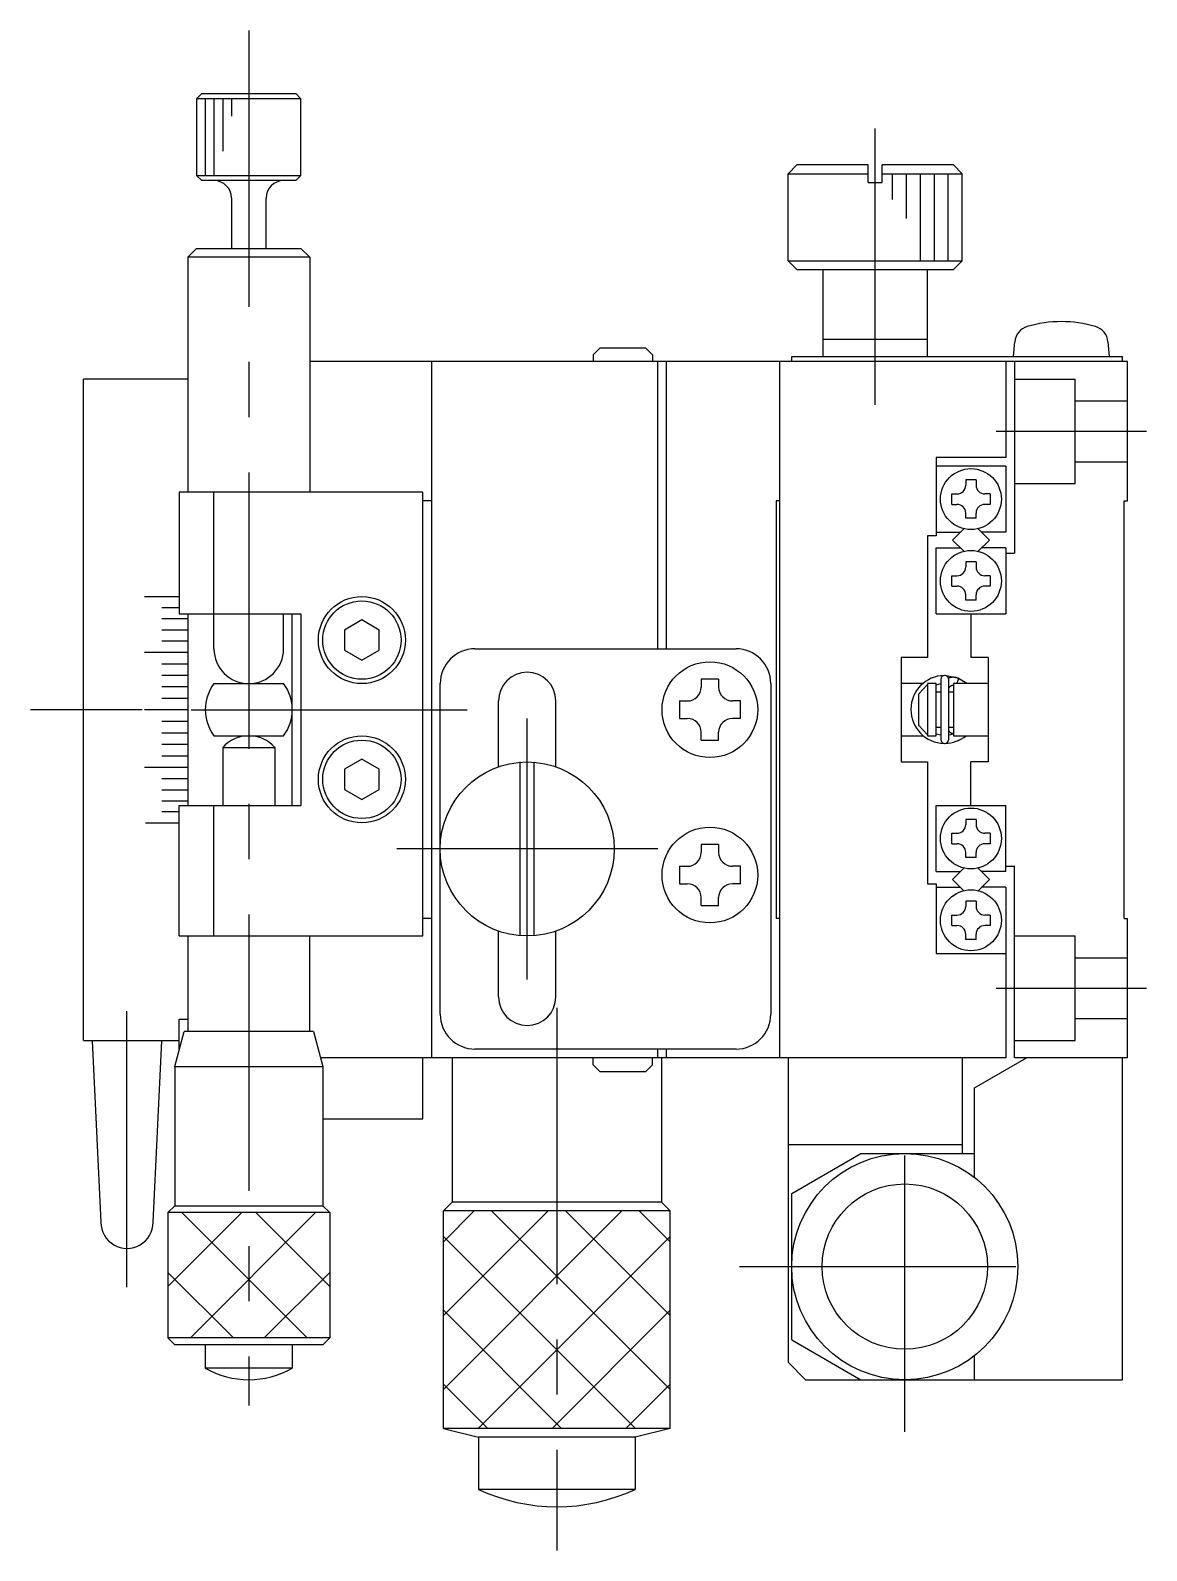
# Model space of a CAD drawing. Extents: x -1 to 325, y -8 to 283.
# Drawn here: x 260.8 to 324.9, y 104.6 to 191.9 of the extents above; entities that cross this region are included whole.
import ezdxf

# ---------------------------------------------------------------- set-up
doc = ezdxf.new("R2010")
doc.units = 0
doc.header["$LTSCALE"] = 0.5
doc.linetypes.add('CENTER', pattern=[50.8, 31.75, -6.35, 6.35, -6.35])
doc.linetypes.add('DASHED', pattern=[19.05, 12.7, -6.35])
for name, color, linetype in [('MSM_CENTER', 1, 'CENTER'), ('MSM_CONTINUOUS', 7, 'CONTINUOUS'), ('MSM_DASHED', 4, 'DASHED'), ('MSM_NARROW', 5, 'CONTINUOUS')]:
    doc.layers.add(name, color=color, linetype=linetype)

msp = doc.modelspace()

# ---------------------------------------------------------------- linework, layer by layer
at = {"layer": 'MSM_CENTER'}
for p, q in [((273.317, 191.947), (273.317, 112.934)), ((309.317, 170.43), (309.317, 187.132)), ((316.26, 168.914), (324.913, 168.914)), ((267.199, 152.914), (260.767, 152.914)), ((269.999, 152.914), (287.374, 152.914)), ((289.317, 137.414), (289.317, 152.414)), ((296.817, 144.914), (281.817, 144.914)), ((316.26, 136.914), (324.913, 136.914)), ((266.317, 119.73), (266.317, 135.595)), ((291.017, 135.783), (291.017, 104.595)), ((311.017, 111.414), (311.017, 130.414)), ((301.517, 120.914), (320.517, 120.914))]:
    msp.add_line(p, q, dxfattribs=at)
at = {"layer": 'MSM_CONTINUOUS'}
for p, q in [((270.617, 188.314), (270.317, 188.014)), ((276.317, 188.014), (270.317, 188.014)), ((270.317, 188.014), (270.317, 183.614)), ((270.617, 188.314), (276.017, 188.314)), ((276.317, 188.014), (276.017, 188.314)), ((276.317, 183.614), (276.317, 188.014)), ((270.317, 183.614), (276.317, 183.614)), ((270.317, 183.614), (270.617, 183.314)), ((276.017, 183.314), (276.317, 183.614)), ((304.817, 184.214), (304.317, 183.714)), ((304.317, 183.714), (308.917, 183.714)), ((304.317, 178.714), (304.317, 183.714)), ((308.917, 184.214), (304.817, 184.214)), ((308.917, 183.214), (308.917, 184.214)), ((313.817, 184.214), (309.717, 184.214)), ((309.717, 183.214), (309.717, 184.214)), ((309.717, 183.714), (314.317, 183.714)), ((314.317, 183.714), (313.817, 184.214)), ((314.317, 178.714), (314.317, 183.714)), ((276.017, 183.314), (270.617, 183.314)), ((308.917, 183.214), (309.717, 183.214)), ((272.317, 182.314), (272.317, 179.414)), ((274.317, 179.414), (274.317, 182.314)), ((270.317, 179.414), (269.817, 178.914)), ((270.317, 179.414), (276.317, 179.414)), ((276.817, 178.914), (276.317, 179.414)), ((276.817, 178.914), (269.817, 178.914)), ((269.817, 178.914), (269.817, 165.414)), ((276.817, 178.914), (276.817, 165.414)), ((304.317, 178.714), (314.317, 178.714)), ((304.317, 178.714), (304.817, 178.214)), ((304.817, 178.214), (313.817, 178.214)), ((306.317, 173.214), (306.317, 178.214)), ((312.317, 173.214), (312.317, 178.214)), ((313.817, 178.214), (314.317, 178.714)), ((306.317, 174.214), (312.317, 174.214)), ((317.267, 173.214), (317.342, 174.061)), ((322.693, 174.061), (322.767, 173.214)), ((293.517, 173.714), (293.117, 173.314)), ((293.117, 173.314), (293.117, 172.914)), ((293.517, 173.714), (296.117, 173.714)), ((296.117, 173.714), (296.517, 173.314)), ((296.517, 173.314), (296.517, 172.914)), ((304.517, 173.214), (323.517, 173.214)), ((304.517, 172.914), (304.517, 173.214)), ((323.517, 173.214), (323.517, 172.914)), ((323.817, 172.914), (276.817, 172.914)), ((283.817, 172.914), (283.817, 132.914)), ((296.817, 156.414), (296.817, 172.914)), ((297.317, 156.414), (297.317, 172.914)), ((303.817, 172.914), (303.817, 132.914)), ((316.817, 172.914), (316.817, 167.414)), ((317.317, 172.914), (317.317, 161.914)), ((323.817, 164.914), (323.817, 172.914)), ((269.817, 171.914), (263.817, 171.914)), ((263.817, 133.914), (263.817, 171.914)), ((316.817, 167.414), (312.817, 167.414)), ((312.817, 167.414), (312.817, 162.914)), ((316.817, 166.914), (312.817, 166.914)), ((316.817, 166.914), (316.817, 163.114)), ((315.117, 166.114), (314.517, 166.114)), ((314.517, 166.114), (314.517, 165.814)), ((315.117, 166.114), (315.117, 165.814)), ((269.317, 165.414), (269.317, 158.414)), ((283.317, 165.414), (269.317, 165.414)), ((271.317, 156.414), (271.317, 165.414)), ((283.317, 139.914), (283.317, 165.414)), ((313.717, 164.714), (313.717, 165.314)), ((313.717, 165.314), (314.017, 165.314)), ((315.917, 165.314), (315.617, 165.314)), ((315.917, 165.314), (315.917, 164.714)), ((283.817, 164.914), (283.317, 164.914)), ((303.817, 164.914), (303.617, 164.914)), ((303.617, 164.914), (303.617, 140.914)), ((313.717, 164.714), (314.017, 164.714)), ((315.917, 164.714), (315.617, 164.714)), ((323.617, 164.914), (323.817, 164.914)), ((323.617, 140.914), (323.617, 164.914)), ((314.517, 163.914), (314.517, 164.214)), ((315.117, 163.914), (314.517, 163.914)), ((315.117, 163.914), (315.117, 164.214)), ((312.817, 162.914), (312.317, 162.914)), ((312.317, 162.914), (312.317, 155.914)), ((312.817, 163.114), (314.207, 163.114)), ((313.757, 162.664), (314.406, 163.313)), ((313.757, 162.664), (314.406, 162.015)), ((315.229, 163.313), (315.878, 162.664)), ((315.229, 162.015), (315.878, 162.664)), ((316.817, 163.114), (315.428, 163.114)), ((312.817, 162.214), (314.207, 162.214)), ((312.817, 158.414), (312.817, 162.214)), ((316.817, 162.214), (315.428, 162.214)), ((316.817, 162.214), (316.817, 158.414)), ((316.817, 161.914), (317.317, 161.914)), ((315.117, 161.414), (314.517, 161.414)), ((314.517, 161.414), (314.517, 161.114)), ((315.117, 161.414), (315.117, 161.114)), ((313.717, 160.014), (313.717, 160.614)), ((313.717, 160.614), (314.017, 160.614)), ((313.717, 160.014), (314.017, 160.014)), ((315.917, 160.614), (315.617, 160.614)), ((315.917, 160.014), (315.617, 160.014)), ((315.917, 160.614), (315.917, 160.014)), ((267.317, 159.412), (269.317, 159.412)), ((314.517, 159.214), (314.517, 159.514)), ((315.117, 159.214), (314.517, 159.214)), ((315.117, 159.214), (315.117, 159.514)), ((268.317, 158.785), (269.317, 158.785)), ((268.317, 158.151), (269.817, 158.151)), ((269.317, 158.414), (276.317, 158.414)), ((269.817, 158.414), (269.817, 147.414)), ((275.317, 156.414), (275.317, 158.414)), ((275.817, 147.414), (275.817, 158.414)), ((276.317, 158.414), (276.317, 147.414)), ((312.817, 158.414), (316.817, 158.414)), ((314.817, 158.414), (314.817, 155.914)), ((268.317, 157.511), (269.817, 157.511)), ((279.817, 158.069), (278.817, 157.491)), ((278.817, 157.491), (278.817, 156.337)), ((280.817, 157.491), (279.817, 158.069)), ((280.817, 156.337), (280.817, 157.491)), ((268.317, 156.864), (269.817, 156.864)), ((286.317, 156.414), (301.317, 156.414)), ((267.317, 156.213), (269.817, 156.213)), ((268.317, 155.558), (269.817, 155.558)), ((278.817, 156.337), (279.817, 155.759)), ((279.817, 155.759), (280.817, 156.337)), ((312.317, 155.914), (310.817, 155.914)), ((310.817, 155.914), (310.817, 149.914)), ((315.817, 155.914), (314.817, 155.914)), ((315.817, 155.914), (315.817, 149.914)), ((268.317, 154.9), (269.817, 154.9)), ((300.317, 154.664), (299.317, 154.664)), ((299.317, 154.664), (299.317, 154.214)), ((300.317, 154.664), (300.317, 154.214)), ((313.089, 154.655), (313.089, 151.205)), ((314.101, 154.712), (313.343, 154.878)), ((313.54, 154.724), (313.529, 154.719)), ((313.539, 151.205), (313.539, 154.655)), ((313.573, 154.736), (313.54, 154.724)), ((313.607, 154.747), (313.573, 154.736)), ((313.642, 154.757), (313.607, 154.747)), ((313.677, 154.764), (313.642, 154.757)), ((313.712, 154.77), (313.677, 154.764)), ((313.747, 154.774), (313.712, 154.77)), ((313.783, 154.776), (313.747, 154.774)), ((313.819, 154.776), (313.783, 154.776)), ((313.854, 154.775), (313.819, 154.776)), ((313.89, 154.772), (313.854, 154.775)), ((313.925, 154.767), (313.89, 154.772)), ((313.96, 154.76), (313.925, 154.767)), ((313.995, 154.751), (313.96, 154.76)), ((314.029, 154.741), (313.995, 154.751)), ((314.103, 154.711), (314.004, 154.414)), ((314.063, 154.729), (314.029, 154.741)), ((314.094, 154.717), (314.063, 154.729)), ((314.079, 154.617), (314.073, 154.601)), ((314.083, 154.631), (314.079, 154.617)), ((314.087, 154.645), (314.083, 154.631)), ((314.091, 154.658), (314.087, 154.645)), ((314.094, 154.67), (314.091, 154.658)), ((314.093, 154.717), (314.095, 154.716)), ((314.576, 154.414), (314.094, 154.715)), ((314.096, 154.681), (314.094, 154.67)), ((314.095, 154.716), (314.097, 154.714)), ((314.098, 154.69), (314.096, 154.681)), ((314.097, 154.714), (314.098, 154.71)), ((314.097, 154.712), (314.103, 154.711)), ((314.098, 154.71), (314.099, 154.705)), ((314.099, 154.698), (314.098, 154.69)), ((314.099, 154.705), (314.099, 154.698)), ((314.127, 154.701), (314.101, 154.712)), ((268.317, 154.239), (269.817, 154.239)), ((271.317, 154.414), (275.317, 154.414)), ((284.317, 135.414), (284.317, 154.414)), ((303.317, 154.414), (303.317, 135.414)), ((312.051, 154.414), (310.817, 154.414)), ((311.817, 153.831), (312.317, 154.36)), ((311.817, 151.998), (311.817, 153.831)), ((312.817, 154.414), (312.317, 154.414)), ((312.317, 154.414), (312.317, 151.414)), ((312.817, 154.346), (313.089, 154.414)), ((312.817, 151.414), (312.817, 154.414)), ((313.089, 153.914), (312.817, 153.914)), ((313.539, 154.064), (313.54, 154.077)), ((313.539, 154.051), (313.539, 154.064)), ((313.817, 153.914), (313.539, 153.914)), ((313.54, 154.077), (313.541, 154.091)), ((313.541, 154.091), (313.544, 154.104)), ((313.544, 154.104), (313.546, 154.117)), ((313.546, 154.117), (313.55, 154.13)), ((313.55, 154.13), (313.554, 154.143)), ((313.554, 154.143), (313.559, 154.156)), ((313.559, 154.156), (313.564, 154.168)), ((313.564, 154.168), (313.57, 154.18)), ((313.57, 154.18), (313.577, 154.192)), ((313.577, 154.192), (313.584, 154.203)), ((313.584, 154.203), (313.591, 154.214)), ((313.591, 154.214), (313.599, 154.225)), ((313.599, 154.225), (313.608, 154.235)), ((313.608, 154.235), (313.617, 154.245)), ((313.617, 154.245), (313.627, 154.255)), ((313.627, 154.255), (313.637, 154.264)), ((313.637, 154.264), (313.648, 154.272)), ((313.648, 154.272), (313.659, 154.28)), ((313.659, 154.28), (313.67, 154.287)), ((313.67, 154.287), (313.682, 154.294)), ((313.682, 154.294), (313.694, 154.3)), ((313.694, 154.3), (313.706, 154.306)), ((313.706, 154.306), (313.719, 154.311)), ((313.719, 154.311), (313.732, 154.315)), ((313.732, 154.315), (313.745, 154.319)), ((313.745, 154.319), (313.758, 154.321)), ((313.758, 154.321), (313.772, 154.324)), ((313.772, 154.324), (313.785, 154.325)), ((313.785, 154.325), (313.799, 154.326)), ((313.799, 154.326), (313.812, 154.326)), ((313.812, 154.326), (313.817, 154.326)), ((313.817, 154.414), (313.817, 151.414)), ((315.817, 154.414), (313.817, 154.414)), ((314.001, 154.43), (313.993, 154.414)), ((314.009, 154.447), (314.001, 154.43)), ((314.017, 154.464), (314.009, 154.447)), ((314.025, 154.481), (314.017, 154.464)), ((314.033, 154.498), (314.025, 154.481)), ((314.041, 154.516), (314.033, 154.498)), ((314.048, 154.534), (314.041, 154.516)), ((314.055, 154.551), (314.048, 154.534)), ((314.061, 154.568), (314.055, 154.551)), ((314.068, 154.585), (314.061, 154.568)), ((314.073, 154.601), (314.068, 154.585)), ((269.817, 152.914), (267.317, 152.914)), ((268.317, 153.577), (269.817, 153.577)), ((287.667, 149.634), (287.667, 153.414)), ((290.967, 149.634), (290.967, 153.414)), ((298.067, 153.414), (298.067, 152.414)), ((298.067, 153.414), (298.517, 153.414)), ((301.567, 153.414), (301.117, 153.414)), ((301.567, 152.414), (301.567, 153.414)), ((268.317, 152.251), (269.817, 152.251)), ((298.067, 152.414), (298.517, 152.414)), ((301.567, 152.414), (301.117, 152.414)), ((312.317, 151.468), (311.817, 151.998)), ((268.317, 151.589), (269.817, 151.589)), ((271.317, 151.414), (275.317, 151.414)), ((299.317, 151.164), (299.317, 151.614)), ((299.317, 151.164), (300.317, 151.164)), ((300.317, 151.164), (300.317, 151.614)), ((310.817, 151.414), (312.09, 151.414)), ((312.317, 151.414), (312.817, 151.414)), ((312.817, 151.914), (313.089, 151.914)), ((313.089, 151.446), (312.817, 151.513)), ((313.539, 151.914), (313.817, 151.914)), ((313.539, 151.801), (313.539, 151.808)), ((313.539, 151.788), (313.539, 151.801)), ((313.541, 151.774), (313.539, 151.788)), ((313.817, 151.516), (313.539, 151.445)), ((313.543, 151.761), (313.541, 151.774)), ((313.545, 151.748), (313.543, 151.761)), ((313.548, 151.734), (313.545, 151.748)), ((313.552, 151.722), (313.548, 151.734)), ((313.557, 151.709), (313.552, 151.722)), ((313.562, 151.696), (313.557, 151.709)), ((313.568, 151.684), (313.562, 151.696)), ((313.574, 151.672), (313.568, 151.684)), ((313.581, 151.66), (313.574, 151.672)), ((313.588, 151.649), (313.581, 151.66)), ((313.596, 151.638), (313.588, 151.649)), ((313.605, 151.628), (313.596, 151.638)), ((313.614, 151.618), (313.605, 151.628)), ((313.623, 151.608), (313.614, 151.618)), ((313.633, 151.599), (313.623, 151.608)), ((313.644, 151.59), (313.633, 151.599)), ((313.655, 151.582), (313.644, 151.59)), ((313.666, 151.574), (313.655, 151.582)), ((313.678, 151.567), (313.666, 151.574)), ((313.69, 151.561), (313.678, 151.567)), ((313.702, 151.555), (313.69, 151.561)), ((313.715, 151.55), (313.702, 151.555)), ((313.728, 151.546), (313.715, 151.55)), ((313.741, 151.542), (313.728, 151.546)), ((313.754, 151.539), (313.741, 151.542)), ((313.767, 151.536), (313.754, 151.539)), ((313.781, 151.534), (313.767, 151.536)), ((313.794, 151.533), (313.781, 151.534)), ((313.808, 151.533), (313.794, 151.533)), ((313.817, 151.533), (313.808, 151.533)), ((313.817, 151.414), (315.817, 151.414)), ((314.032, 151.118), (314.094, 151.143)), ((314.09, 151.143), (314.093, 151.142)), ((314.093, 151.142), (314.092, 151.143)), ((314.094, 151.143), (314.093, 151.142)), ((314.094, 151.144), (314.115, 151.154)), ((314.095, 151.143), (314.094, 151.143)), ((268.317, 150.928), (269.817, 150.928)), ((268.317, 150.27), (269.817, 150.27)), ((271.817, 150.737), (274.817, 150.737)), ((271.817, 150.737), (271.817, 147.414)), ((274.817, 150.737), (274.817, 147.414)), ((267.317, 149.615), (269.817, 149.615)), ((279.817, 150.069), (278.817, 149.491)), ((278.817, 149.491), (278.817, 148.337)), ((280.817, 149.491), (279.817, 150.069)), ((280.817, 148.337), (280.817, 149.491)), ((288.917, 139.949), (288.917, 149.914)), ((289.717, 139.914), (289.717, 149.898)), ((310.817, 149.914), (312.317, 149.914)), ((312.317, 149.914), (312.317, 142.914)), ((314.817, 147.414), (314.817, 149.914)), ((315.817, 149.914), (314.817, 149.914)), ((268.317, 148.964), (269.817, 148.964)), ((268.317, 148.318), (269.817, 148.318)), ((268.317, 147.677), (269.817, 147.677)), ((278.817, 148.337), (279.817, 147.759)), ((279.817, 147.759), (280.817, 148.337)), ((269.317, 147.043), (268.317, 147.043)), ((269.317, 147.414), (276.317, 147.414)), ((269.317, 139.914), (269.317, 147.414)), ((271.317, 139.914), (271.317, 147.414)), ((312.817, 147.414), (316.817, 147.414)), ((312.817, 143.614), (312.817, 147.414)), ((316.817, 143.614), (316.817, 147.414)), ((267.388, 146.416), (269.317, 146.416)), ((315.117, 146.614), (314.517, 146.614)), ((314.517, 146.614), (314.517, 146.314)), ((315.117, 146.614), (315.117, 146.314)), ((300.317, 145.164), (299.317, 145.164)), ((299.317, 145.164), (299.317, 144.714)), ((300.317, 145.164), (300.317, 144.714)), ((313.717, 145.214), (313.717, 145.814)), ((313.717, 145.814), (314.017, 145.814)), ((313.717, 145.214), (314.017, 145.214)), ((315.917, 145.814), (315.617, 145.814)), ((315.917, 145.214), (315.617, 145.214)), ((315.917, 145.814), (315.917, 145.214)), ((314.517, 144.414), (314.517, 144.714)), ((315.117, 144.414), (314.517, 144.414)), ((315.117, 144.414), (315.117, 144.714)), ((298.067, 143.914), (298.067, 142.914)), ((298.067, 143.914), (298.517, 143.914)), ((301.567, 143.914), (301.117, 143.914)), ((301.567, 142.914), (301.567, 143.914)), ((312.817, 143.614), (314.207, 143.614)), ((313.757, 143.164), (314.406, 143.813)), ((315.229, 143.813), (315.878, 143.164)), ((316.817, 143.614), (315.428, 143.614)), ((316.817, 143.914), (317.317, 143.914)), ((317.317, 132.914), (317.317, 143.914)), ((298.067, 142.914), (298.517, 142.914)), ((301.567, 142.914), (301.117, 142.914)), ((312.317, 142.914), (312.817, 142.914)), ((312.817, 142.914), (312.817, 138.914)), ((312.817, 142.714), (314.207, 142.714)), ((313.757, 143.164), (314.406, 142.515)), ((315.229, 142.515), (315.878, 143.164)), ((316.817, 142.714), (315.428, 142.714)), ((316.817, 142.714), (316.817, 132.914)), ((299.317, 141.664), (299.317, 142.114)), ((299.317, 141.664), (300.317, 141.664)), ((300.317, 141.664), (300.317, 142.114)), ((315.117, 141.914), (314.517, 141.914)), ((314.517, 141.914), (314.517, 141.614)), ((315.117, 141.914), (315.117, 141.614)), ((283.817, 140.914), (283.317, 140.914)), ((303.817, 140.914), (303.617, 140.914)), ((313.717, 140.514), (313.717, 141.114)), ((313.717, 141.114), (314.017, 141.114)), ((315.917, 141.114), (315.617, 141.114)), ((315.917, 141.114), (315.917, 140.514)), ((323.617, 140.914), (323.817, 140.914)), ((323.817, 132.914), (323.817, 140.914)), ((269.317, 139.914), (283.317, 139.914)), ((269.817, 139.914), (269.817, 134.414)), ((276.817, 134.414), (276.817, 139.914)), ((287.667, 136.414), (287.667, 140.194)), ((290.967, 136.414), (290.967, 140.194)), ((313.717, 140.514), (314.017, 140.514)), ((314.517, 139.714), (314.517, 140.014)), ((315.117, 139.714), (315.117, 140.014)), ((315.917, 140.514), (315.617, 140.514)), ((312.817, 138.914), (316.817, 138.914)), ((315.117, 139.714), (314.517, 139.714)), ((269.317, 135.131), (269.817, 135.131)), ((269.317, 133.414), (269.317, 135.131)), ((263.817, 133.914), (269.317, 133.914)), ((264.317, 133.882), (264.817, 123.461)), ((267.817, 123.459), (268.317, 133.882)), ((269.067, 132.414), (269.603, 134.414)), ((277.032, 134.414), (269.603, 134.414)), ((277.032, 134.414), (277.567, 132.414)), ((283.817, 132.914), (277.433, 132.914)), ((283.317, 129.414), (283.317, 132.914)), ((316.817, 132.914), (283.817, 132.914)), ((285, 132.914), (285, 124.614)), ((301.317, 133.414), (286.317, 133.414)), ((293.117, 132.514), (293.117, 132.914)), ((296.517, 132.514), (296.517, 132.914)), ((296.817, 132.914), (296.817, 133.414)), ((297.035, 132.914), (297.035, 124.614)), ((297.317, 132.914), (297.317, 133.414)), ((304.317, 132.914), (304.317, 115.414)), ((314.317, 132.914), (314.317, 127.414)), ((315.017, 131.182), (318.017, 132.914)), ((323.817, 132.914), (317.317, 132.914)), ((323.517, 132.914), (323.517, 114.414)), ((269.067, 132.414), (277.567, 132.414)), ((269.067, 132.414), (269.067, 124.414)), ((277.567, 132.414), (277.567, 124.414)), ((293.117, 132.514), (293.517, 132.114)), ((296.117, 132.114), (293.517, 132.114)), ((296.517, 132.514), (296.117, 132.114)), ((315.017, 126.037), (315.017, 131.182)), ((277.567, 129.414), (283.317, 129.414)), ((314.317, 127.914), (304.317, 127.914)), ((304.517, 125.12), (308.491, 127.414)), ((308.491, 127.414), (315.017, 127.414)), ((304.517, 116.708), (304.517, 125.12)), ((268.667, 124.014), (269.067, 124.414)), ((269.067, 124.414), (277.567, 124.414)), ((277.967, 124.014), (277.567, 124.414)), ((284.5, 124.114), (285, 124.614)), ((297.535, 124.114), (284.5, 124.114)), ((284.5, 111.614), (284.5, 124.114)), ((297.035, 124.614), (285, 124.614)), ((297.535, 124.114), (297.035, 124.614)), ((297.535, 111.614), (297.535, 124.114)), ((277.967, 124.014), (268.667, 124.014)), ((268.675, 124.014), (268.667, 124.007)), ((268.667, 124.014), (268.667, 116.814)), ((277.967, 124.007), (277.96, 124.014)), ((277.967, 124.014), (277.967, 116.814)), ((277.967, 116.814), (268.667, 116.814)), ((269.067, 116.414), (268.667, 116.814)), ((277.567, 116.414), (269.067, 116.414)), ((270.817, 116.414), (270.817, 115.084)), ((275.817, 116.414), (275.817, 115.084)), ((277.567, 116.414), (277.967, 116.814)), ((304.517, 116.708), (308.491, 114.414)), ((304.317, 115.414), (305.317, 114.414)), ((315.017, 114.414), (315.017, 115.791)), ((275.817, 115.084), (270.817, 115.084)), ((305.317, 114.414), (323.517, 114.414)), ((297.535, 111.614), (284.5, 111.614)), ((284.5, 111.614), (286.517, 111.114)), ((295.517, 111.114), (286.517, 111.114)), ((286.517, 111.114), (286.517, 108.114)), ((297.535, 111.614), (295.517, 111.114)), ((295.517, 111.114), (295.517, 108.114)), ((295.517, 108.114), (286.517, 108.114))]:
    msp.add_line(p, q, dxfattribs=at)
for centre, radius in [((314.817, 165.014), 1.75), ((314.817, 160.314), 1.75), ((279.817, 156.914), 2.5), ((279.817, 156.914), 2.25), ((299.817, 152.914), 2.75), ((279.817, 148.914), 2.5), ((279.817, 148.914), 2.25), ((289.317, 144.914), 5), ((314.817, 145.514), 1.75), ((299.817, 143.414), 2.75), ((314.817, 140.814), 1.75), ((311.017, 120.914), 6.5), ((311.017, 120.914), 4.75)]:
    msp.add_circle(centre, radius, dxfattribs=at)
for centre, radius, start, end in [((271.317, 182.314), 1, 0, 90), ((275.317, 182.314), 1, 90, 180), ((318.338, 173.974), 1, 106.25703, 175), ((320.017, 168.214), 7, 73.74297, 106.25703), ((321.697, 173.974), 1, 5, 73.74297), ((314.017, 165.814), 0.5, 270, 0), ((315.617, 165.814), 0.5, 180, 270), ((314.017, 164.214), 0.5, 0, 90), ((315.617, 164.214), 0.5, 90, 180), ((314.017, 161.114), 0.5, 270, 0), ((315.617, 161.114), 0.5, 180, 270), ((314.017, 159.514), 0.5, 0, 90), ((315.617, 159.514), 0.5, 90, 180), ((273.317, 156.414), 2, 180, 0), ((286.317, 154.414), 2, 90, 180), ((301.317, 154.414), 2, 0, 90), ((289.317, 153.414), 1.65, 0, 180), ((313.314, 152.93), 1.949, 90.74726, 269.15743), ((313.314, 154.655), 0.225, 0, 180), ((273.317, 152.914), 2.5, 143.1302, 216.87008), ((273.317, 152.914), 2.5, 323.12992, 36.8698), ((298.517, 154.214), 0.8, 270, 0), ((301.117, 154.214), 0.8, 180, 270), ((298.517, 151.614), 0.8, 0, 90), ((301.117, 151.614), 0.8, 90, 180), ((273.317, 149.414), 2, 41.4097, 138.59036), ((313.314, 151.205), 0.225, 180, 0), ((313.312, 152.935), 1.955, 270.93642, 308.86788), ((314.017, 146.314), 0.5, 270, 0), ((315.617, 146.314), 0.5, 180, 270), ((314.017, 144.714), 0.5, 0, 90), ((315.617, 144.714), 0.5, 90, 180), ((298.517, 144.714), 0.8, 270, 0), ((301.117, 144.714), 0.8, 180, 270), ((298.517, 142.114), 0.8, 0, 90), ((301.117, 142.114), 0.8, 90, 180), ((314.017, 141.614), 0.5, 270, 0), ((315.617, 141.614), 0.5, 180, 270), ((314.017, 140.014), 0.5, 0, 90), ((315.617, 140.014), 0.5, 90, 180), ((289.317, 136.414), 1.65, 180, 0), ((286.317, 135.414), 2, 180, 270), ((301.317, 135.414), 2, 270, 0), ((266.317, 123.459), 1.5, 179.99994, 0.00006), ((273.317, 119.414), 5, 240, 300), ((291.017, 117.739), 10.625, 244.94231, 295.05769)]:
    msp.add_arc(centre, radius, start, end, dxfattribs=at)
at = {"layer": 'MSM_DASHED'}
for p, q in [((317.317, 171.914), (320.817, 171.914)), ((320.817, 165.914), (320.817, 171.914)), ((320.817, 170.664), (323.817, 170.664)), ((320.817, 167.164), (323.817, 167.164)), ((317.317, 165.914), (320.817, 165.914)), ((317.317, 139.914), (320.817, 139.914)), ((320.817, 133.914), (320.817, 139.914)), ((320.817, 138.664), (323.817, 138.664)), ((320.817, 135.164), (323.817, 135.164)), ((317.317, 133.914), (320.817, 133.914))]:
    msp.add_line(p, q, dxfattribs=at)
at = {"layer": 'MSM_NARROW'}
for p, q in [((270.817, 188.014), (270.817, 183.614)), ((271.317, 188.014), (271.317, 183.614)), ((271.817, 188.014), (271.817, 185.014)), ((272.317, 188.014), (272.317, 187.014)), ((310.317, 182.236), (310.317, 183.714)), ((311.117, 181.135), (311.117, 183.714)), ((311.917, 178.714), (311.917, 183.714)), ((312.717, 178.714), (312.717, 183.714)), ((313.517, 178.714), (313.517, 183.714)), ((284.5, 113.854), (294.76, 124.114)), ((284.5, 118.096), (290.517, 124.114)), ((284.5, 122.339), (286.275, 124.114)), ((287.275, 124.114), (297.535, 113.854)), ((291.517, 124.114), (297.535, 118.096)), ((295.76, 124.114), (297.535, 122.339)), ((272.917, 124.014), (268.667, 119.764)), ((276.675, 116.814), (269.475, 124.014)), ((277.16, 124.014), (269.96, 116.814)), ((277.967, 119.764), (273.717, 124.014)), ((284.5, 122.646), (295.532, 111.614)), ((286.503, 111.614), (297.535, 122.646)), ((272.432, 116.814), (268.667, 120.579)), ((277.967, 120.579), (274.203, 116.814)), ((284.5, 118.404), (291.289, 111.614)), ((290.745, 111.614), (297.535, 118.404)), ((284.5, 114.161), (287.047, 111.614)), ((294.988, 111.614), (297.535, 114.161))]:
    msp.add_line(p, q, dxfattribs=at)

doc.saveas('drawing.dxf')
